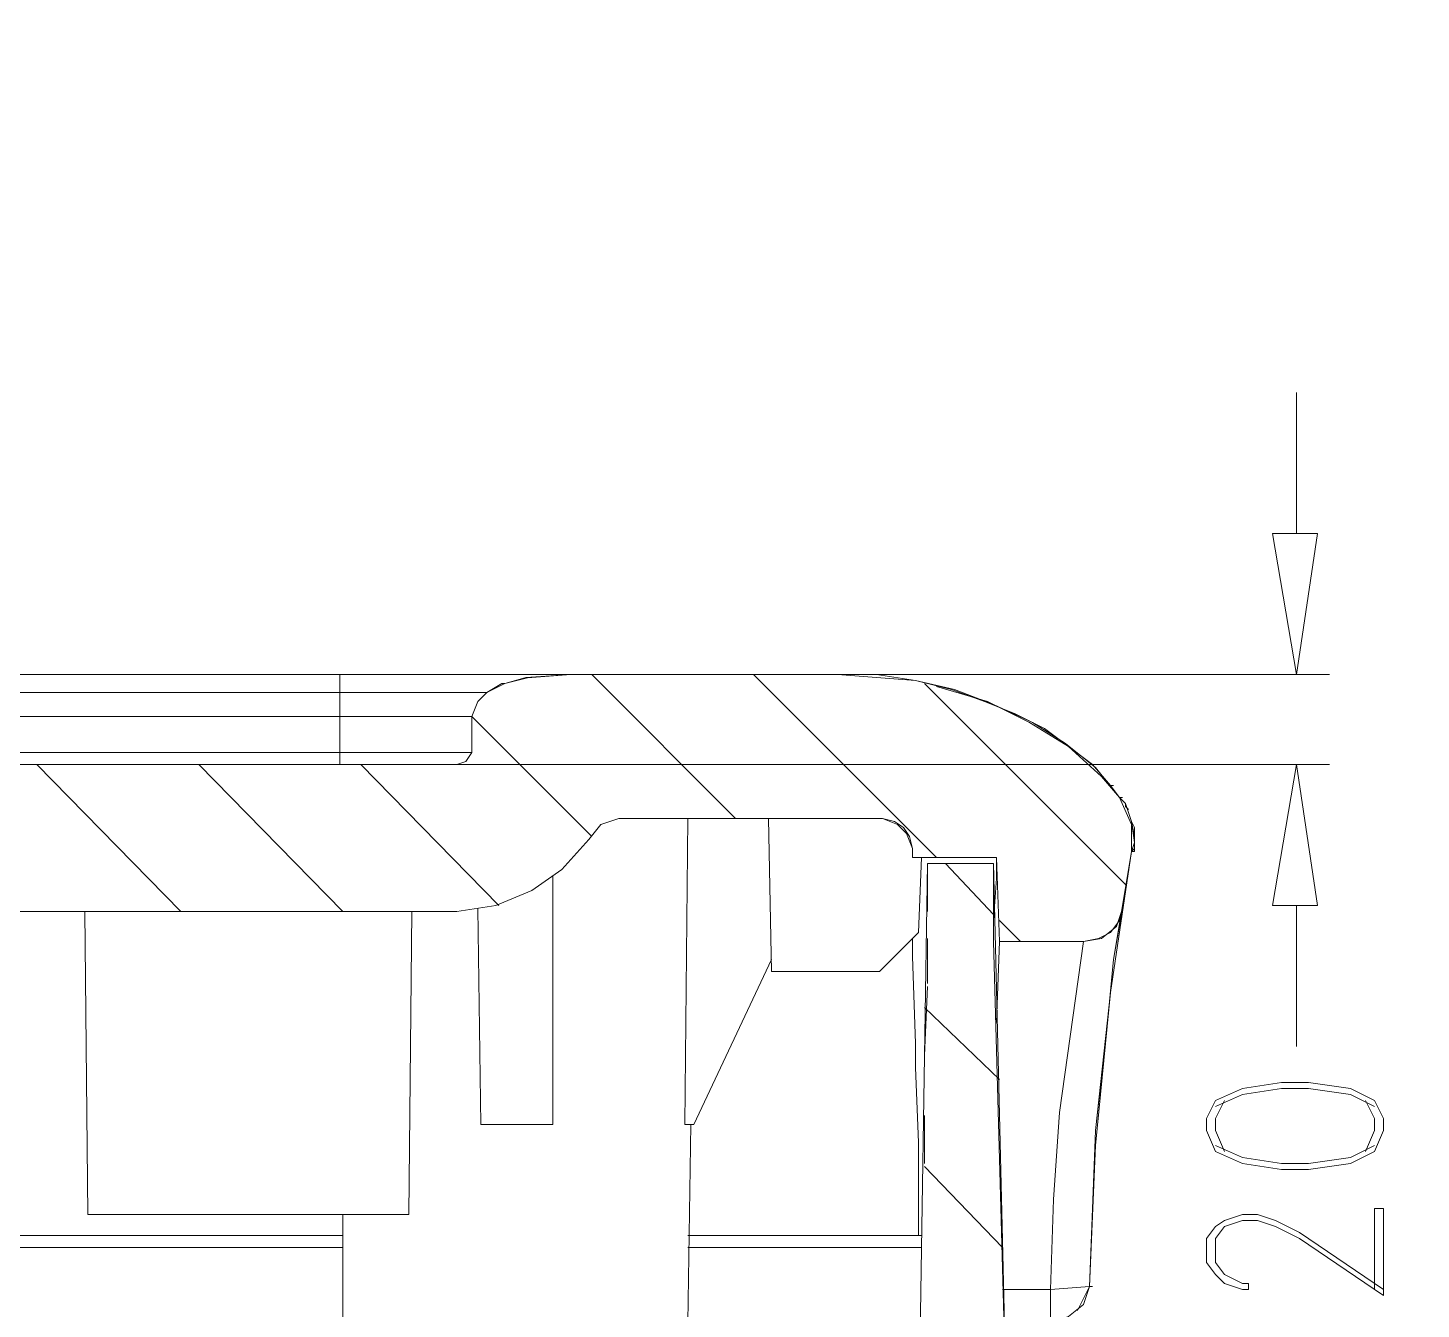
# Model space of a CAD drawing. Header units: centimetres. Extents: x -22.4 to 6.2, y -30.9 to -11.
# Drawn here: x -16.986 to -15.019, y -23.988 to -22.18 of the extents above; entities that cross this region are included whole.
import ezdxf

# ---------------------------------------------------------------- set-up
doc = ezdxf.new("R2010")
doc.units = ezdxf.units.CM
doc.header["$MEASUREMENT"] = 0
for name, color, linetype in [('2', 7, 'Continuous'), ('3', 7, 'Continuous'), ('layer 1', 7, 'Continuous')]:
    doc.layers.add(name, color=color, linetype=linetype)

msp = doc.modelspace()

# ---------------------------------------------------------------- linework, layer by layer
at = {"layer": '2', "color": 3, "lineweight": 9}
for points in [[(-15.19485, -22.89334), (-15.19485, -22.89334), (-15.19485, -22.69437), (-15.19485, -22.69437)], [(-16.54529, -23.09231), (-16.54529, -23.09231), (-15.14829, -23.09231), (-15.14829, -23.09231)], [(-16.38019, -23.21931), (-16.38019, -23.21931), (-15.14829, -23.21931), (-15.14829, -23.21931)], [(-15.19485, -23.41827), (-15.19485, -23.41827), (-15.19485, -23.61724), (-15.19485, -23.61724)]]:
    msp.add_open_spline(points, degree=3, dxfattribs=at)
for points in [[(-15.16522, -22.89334), (-15.16522, -22.89334), (-15.19485, -23.09231), (-15.19485, -23.09231), (-15.19485, -23.09231), (-15.19485, -23.09231), (-15.22872, -22.89334), (-15.22872, -22.89334), (-15.22872, -22.89334), (-15.22872, -22.89334), (-15.16522, -22.89334), (-15.16522, -22.89334)], [(-15.22872, -23.41827), (-15.22872, -23.41827), (-15.19485, -23.21931), (-15.19485, -23.21931), (-15.19485, -23.21931), (-15.19485, -23.21931), (-15.16522, -23.41827), (-15.16522, -23.41827), (-15.16522, -23.41827), (-15.16522, -23.41827), (-15.22872, -23.41827), (-15.22872, -23.41827)]]:
    msp.add_open_spline(points, degree=3, knots=[0, 0, 0, 0, 0.25, 0.25, 0.25, 0.25, 0.5, 0.5, 0.5, 0.5, 1, 1, 1, 1], dxfattribs=at)
at = {"layer": '3', "color": 2, "lineweight": 9}
for points in [[(-16.18969, -23.09231), (-16.18969, -23.09231), (-15.98649, -23.29551), (-15.98649, -23.29551)], [(-15.96109, -23.09231), (-15.96109, -23.09231), (-15.70285, -23.35054), (-15.70285, -23.35054)], [(-15.71979, -23.10501), (-15.71979, -23.10501), (-15.43615, -23.38864), (-15.43615, -23.38864)], [(-16.35902, -23.15157), (-16.35902, -23.15157), (-16.18969, -23.32091), (-16.18969, -23.32091)], [(-16.97285, -23.21931), (-16.97285, -23.21931), (-16.76965, -23.42674), (-16.76965, -23.42674)], [(-16.74425, -23.21931), (-16.74425, -23.21931), (-16.54105, -23.42674), (-16.54105, -23.42674)], [(-16.51565, -23.21931), (-16.51565, -23.21931), (-16.32092, -23.41827), (-16.32092, -23.41827)], [(-15.69015, -23.35901), (-15.69015, -23.35901), (-15.62242, -23.43097), (-15.62242, -23.43097)], [(-15.61395, -23.43944), (-15.61395, -23.43944), (-15.58432, -23.46907), (-15.58432, -23.46907)], [(-15.71979, -23.56221), (-15.71979, -23.56221), (-15.61395, -23.66381), (-15.61395, -23.66381)], [(-15.71979, -23.78657), (-15.71979, -23.78657), (-15.60972, -23.90087), (-15.60972, -23.90087)]]:
    msp.add_open_spline(points, degree=3, dxfattribs=at)
at = {"layer": 'layer 1', "lineweight": 9}
for points, knots in [([(-21.92211, -30.90598), (-21.92211, -30.90598), (6.24226, -30.90598), (6.24226, -30.90598), (6.24226, -30.90598), (6.24226, -30.90598), (6.24226, -11.33528), (6.24226, -11.33528), (6.24226, -11.33528), (6.24226, -11.33528), (-21.92211, -11.33528), (-21.92211, -11.33528), (-21.92211, -11.33528), (-21.92211, -11.33528), (-21.92211, -30.90598), (-21.92211, -30.90598)], [0, 0, 0, 0, 0.2, 0.2, 0.2, 0.2, 0.4, 0.4, 0.4, 0.4, 0.6, 0.6, 0.6, 0.6, 1, 1, 1, 1]), ([(-16.38019, -23.21931), (-16.38019, -23.21931), (-17.16335, -23.21931), (-17.16335, -23.21931), (-17.16335, -23.21931), (-17.16335, -23.21931), (-17.16335, -23.42674), (-17.16335, -23.42674), (-17.16335, -23.42674), (-17.16335, -23.42674), (-16.38019, -23.42674), (-16.38019, -23.42674), (-16.38019, -23.42674), (-16.38019, -23.42674), (-16.32515, -23.41827), (-16.32515, -23.41827), (-16.32515, -23.41827), (-16.32515, -23.41827), (-16.27435, -23.39711), (-16.27435, -23.39711), (-16.27435, -23.39711), (-16.27435, -23.39711), (-16.23202, -23.36747), (-16.23202, -23.36747), (-16.23202, -23.36747), (-16.23202, -23.36747), (-16.19392, -23.32514), (-16.19392, -23.32514), (-16.19392, -23.32514), (-16.19392, -23.32514), (-16.17699, -23.30397), (-16.17699, -23.30397), (-16.17699, -23.30397), (-16.17699, -23.30397), (-16.15159, -23.29551), (-16.15159, -23.29551), (-16.15159, -23.29551), (-16.15159, -23.29551), (-15.77905, -23.29551), (-15.77905, -23.29551), (-15.77905, -23.29551), (-15.77905, -23.29551), (-15.76212, -23.29974), (-15.76212, -23.29974), (-15.76212, -23.29974), (-15.76212, -23.29974), (-15.74942, -23.30821), (-15.74942, -23.30821), (-15.74942, -23.30821), (-15.74942, -23.30821), (-15.74095, -23.32091), (-15.74095, -23.32091), (-15.74095, -23.32091), (-15.74095, -23.32091), (-15.73672, -23.33784), (-15.73672, -23.33784), (-15.73672, -23.33784), (-15.73672, -23.33784), (-15.73672, -23.35054), (-15.73672, -23.35054), (-15.73672, -23.35054), (-15.73672, -23.35054), (-15.61819, -23.35054), (-15.61819, -23.35054), (-15.61819, -23.35054), (-15.61819, -23.35054), (-15.61395, -23.46907), (-15.61395, -23.46907), (-15.61395, -23.46907), (-15.61395, -23.46907), (-15.49542, -23.46907), (-15.49542, -23.46907), (-15.49542, -23.46907), (-15.49542, -23.46907), (-15.47425, -23.46484), (-15.47425, -23.46484), (-15.47425, -23.46484), (-15.47425, -23.46484), (-15.45732, -23.45637), (-15.45732, -23.45637), (-15.45732, -23.45637), (-15.45732, -23.45637), (-15.44462, -23.43944), (-15.44462, -23.43944), (-15.44462, -23.43944), (-15.44462, -23.43944), (-15.44039, -23.42251), (-15.44039, -23.42251), (-15.44039, -23.42251), (-15.44039, -23.42251), (-15.42769, -23.34207), (-15.42769, -23.34207), (-15.42769, -23.34207), (-15.42769, -23.34207), (-15.42769, -23.30397), (-15.42769, -23.30397), (-15.42769, -23.30397), (-15.42769, -23.30397), (-15.44462, -23.26587), (-15.44462, -23.26587), (-15.44462, -23.26587), (-15.44462, -23.26587), (-15.47849, -23.22354), (-15.47849, -23.22354), (-15.47849, -23.22354), (-15.47849, -23.22354), (-15.52082, -23.18967), (-15.52082, -23.18967), (-15.52082, -23.18967), (-15.52082, -23.18967), (-15.56739, -23.16004), (-15.56739, -23.16004), (-15.56739, -23.16004), (-15.56739, -23.16004), (-15.62242, -23.13464), (-15.62242, -23.13464), (-15.62242, -23.13464), (-15.62242, -23.13464), (-15.67745, -23.11347), (-15.67745, -23.11347), (-15.67745, -23.11347), (-15.67745, -23.11347), (-15.73249, -23.10077), (-15.73249, -23.10077), (-15.73249, -23.10077), (-15.73249, -23.10077), (-15.78752, -23.09231), (-15.78752, -23.09231), (-15.78752, -23.09231), (-15.78752, -23.09231), (-15.84255, -23.09231), (-15.84255, -23.09231), (-15.84255, -23.09231), (-15.84255, -23.09231), (-16.21932, -23.09231), (-16.21932, -23.09231)], [0, 0, 0, 0, 0.0285714, 0.0285714, 0.0285714, 0.0285714, 0.0571429, 0.0571429, 0.0571429, 0.0571429, 0.0857143, 0.0857143, 0.0857143, 0.0857143, 0.1142857, 0.1142857, 0.1142857, 0.1142857, 0.1428571, 0.1428571, 0.1428571, 0.1428571, 0.1714286, 0.1714286, 0.1714286, 0.1714286, 0.2, 0.2, 0.2, 0.2, 0.2285714, 0.2285714, 0.2285714, 0.2285714, 0.2571429, 0.2571429, 0.2571429, 0.2571429, 0.2857143, 0.2857143, 0.2857143, 0.2857143, 0.3142857, 0.3142857, 0.3142857, 0.3142857, 0.3428571, 0.3428571, 0.3428571, 0.3428571, 0.3714286, 0.3714286, 0.3714286, 0.3714286, 0.4, 0.4, 0.4, 0.4, 0.4285714, 0.4285714, 0.4285714, 0.4285714, 0.4571429, 0.4571429, 0.4571429, 0.4571429, 0.4857143, 0.4857143, 0.4857143, 0.4857143, 0.5142857, 0.5142857, 0.5142857, 0.5142857, 0.5428571, 0.5428571, 0.5428571, 0.5428571, 0.5714286, 0.5714286, 0.5714286, 0.5714286, 0.6, 0.6, 0.6, 0.6, 0.6285714, 0.6285714, 0.6285714, 0.6285714, 0.6571429, 0.6571429, 0.6571429, 0.6571429, 0.6857143, 0.6857143, 0.6857143, 0.6857143, 0.7142857, 0.7142857, 0.7142857, 0.7142857, 0.7428571, 0.7428571, 0.7428571, 0.7428571, 0.7714286, 0.7714286, 0.7714286, 0.7714286, 0.8, 0.8, 0.8, 0.8, 0.8285714, 0.8285714, 0.8285714, 0.8285714, 0.8571429, 0.8571429, 0.8571429, 0.8571429, 0.8857143, 0.8857143, 0.8857143, 0.8857143, 0.9142857, 0.9142857, 0.9142857, 0.9142857, 0.9428571, 0.9428571, 0.9428571, 0.9428571, 1, 1, 1, 1]), ([(-16.21932, -23.09231), (-16.21932, -23.09231), (-15.84255, -23.09231), (-15.84255, -23.09231), (-15.84255, -23.09231), (-15.84255, -23.09231), (-16.54529, -23.09231), (-16.54529, -23.09231)], [0, 0, 0, 0, 0.3333333, 0.3333333, 0.3333333, 0.3333333, 1, 1, 1, 1]), ([(-16.21932, -23.09231), (-16.21932, -23.09231), (-16.28282, -23.09654), (-16.28282, -23.09654), (-16.28282, -23.09654), (-16.28282, -23.09654), (-16.31245, -23.10501), (-16.31245, -23.10501), (-16.31245, -23.10501), (-16.31245, -23.10501), (-16.33785, -23.11771), (-16.33785, -23.11771), (-16.33785, -23.11771), (-16.33785, -23.11771), (-16.35055, -23.13041), (-16.35055, -23.13041), (-16.35055, -23.13041), (-16.35055, -23.13041), (-16.35902, -23.15157), (-16.35902, -23.15157), (-16.35902, -23.15157), (-16.35902, -23.15157), (-16.35902, -23.20237), (-16.35902, -23.20237)], [0, 0, 0, 0, 0.1428571, 0.1428571, 0.1428571, 0.1428571, 0.2857143, 0.2857143, 0.2857143, 0.2857143, 0.4285714, 0.4285714, 0.4285714, 0.4285714, 0.5714286, 0.5714286, 0.5714286, 0.5714286, 0.7142857, 0.7142857, 0.7142857, 0.7142857, 1, 1, 1, 1]), ([(-16.27435, -23.09654), (-16.27435, -23.09654), (-16.21932, -23.09231), (-16.21932, -23.09231), (-16.21932, -23.09231), (-16.21932, -23.09231), (-16.28282, -23.09654), (-16.28282, -23.09654), (-16.28282, -23.09654), (-16.28282, -23.09654), (-16.31245, -23.10501), (-16.31245, -23.10501), (-16.31245, -23.10501), (-16.31245, -23.10501), (-16.33785, -23.11771), (-16.33785, -23.11771)], [0, 0, 0, 0, 0.2, 0.2, 0.2, 0.2, 0.4, 0.4, 0.4, 0.4, 0.6, 0.6, 0.6, 0.6, 1, 1, 1, 1]), ([(-15.44462, -23.26587), (-15.44462, -23.26587), (-15.47849, -23.22354), (-15.47849, -23.22354), (-15.47849, -23.22354), (-15.47849, -23.22354), (-15.52082, -23.18967), (-15.52082, -23.18967), (-15.52082, -23.18967), (-15.52082, -23.18967), (-15.56739, -23.16004), (-15.56739, -23.16004), (-15.56739, -23.16004), (-15.56739, -23.16004), (-15.62242, -23.13464), (-15.62242, -23.13464), (-15.62242, -23.13464), (-15.62242, -23.13464), (-15.67745, -23.11347), (-15.67745, -23.11347), (-15.67745, -23.11347), (-15.67745, -23.11347), (-15.73249, -23.10077), (-15.73249, -23.10077), (-15.73249, -23.10077), (-15.73249, -23.10077), (-15.78752, -23.09231), (-15.78752, -23.09231), (-15.78752, -23.09231), (-15.78752, -23.09231), (-15.84255, -23.09231), (-15.84255, -23.09231)], [0, 0, 0, 0, 0.1111111, 0.1111111, 0.1111111, 0.1111111, 0.2222222, 0.2222222, 0.2222222, 0.2222222, 0.3333333, 0.3333333, 0.3333333, 0.3333333, 0.4444444, 0.4444444, 0.4444444, 0.4444444, 0.5555556, 0.5555556, 0.5555556, 0.5555556, 0.6666667, 0.6666667, 0.6666667, 0.6666667, 0.7777778, 0.7777778, 0.7777778, 0.7777778, 1, 1, 1, 1]), ([(-15.68169, -23.11347), (-15.68169, -23.11347), (-15.73249, -23.10077), (-15.73249, -23.10077), (-15.73249, -23.10077), (-15.73249, -23.10077), (-15.78752, -23.09654), (-15.78752, -23.09654), (-15.78752, -23.09654), (-15.78752, -23.09654), (-15.84255, -23.09231), (-15.84255, -23.09231)], [0, 0, 0, 0, 0.25, 0.25, 0.25, 0.25, 0.5, 0.5, 0.5, 0.5, 1, 1, 1, 1]), ([(-16.33785, -23.11771), (-16.33785, -23.11771), (-16.54529, -23.11771), (-16.54529, -23.11771), (-16.54529, -23.11771), (-16.54529, -23.11771), (-20.03355, -23.11771), (-20.03355, -23.11771), (-20.03355, -23.11771), (-20.03355, -23.11771), (-20.23674, -23.11771), (-20.23674, -23.11771)], [0, 0, 0, 0, 0.25, 0.25, 0.25, 0.25, 0.5, 0.5, 0.5, 0.5, 1, 1, 1, 1]), ([(-16.33785, -23.11771), (-16.33785, -23.11771), (-16.35055, -23.13041), (-16.35055, -23.13041), (-16.35055, -23.13041), (-16.35055, -23.13041), (-16.35902, -23.15157), (-16.35902, -23.15157)], [0, 0, 0, 0, 0.3333333, 0.3333333, 0.3333333, 0.3333333, 1, 1, 1, 1]), ([(-16.33785, -23.11771), (-16.33785, -23.11771), (-16.35055, -23.13041), (-16.35055, -23.13041), (-16.35055, -23.13041), (-16.35055, -23.13041), (-16.35902, -23.15157), (-16.35902, -23.15157)], [0, 0, 0, 0, 0.3333333, 0.3333333, 0.3333333, 0.3333333, 1, 1, 1, 1]), ([(-16.35902, -23.15157), (-16.35902, -23.15157), (-16.54529, -23.15157), (-16.54529, -23.15157), (-16.54529, -23.15157), (-16.54529, -23.15157), (-20.03355, -23.15157), (-20.03355, -23.15157), (-20.03355, -23.15157), (-20.03355, -23.15157), (-20.21981, -23.15157), (-20.21981, -23.15157)], [0, 0, 0, 0, 0.25, 0.25, 0.25, 0.25, 0.5, 0.5, 0.5, 0.5, 1, 1, 1, 1]), ([(-15.55045, -23.16851), (-15.55045, -23.16851), (-15.51659, -23.19391), (-15.51659, -23.19391), (-15.51659, -23.19391), (-15.51659, -23.19391), (-15.57162, -23.16004), (-15.57162, -23.16004)], [0, 0, 0, 0, 0.3333333, 0.3333333, 0.3333333, 0.3333333, 1, 1, 1, 1]), ([(-16.54529, -23.20237), (-16.54529, -23.20237), (-20.03355, -23.20237), (-20.03355, -23.20237), (-20.03355, -23.20237), (-20.03355, -23.20237), (-20.21558, -23.20237), (-20.21558, -23.20237)], [0, 0, 0, 0, 0.3333333, 0.3333333, 0.3333333, 0.3333333, 1, 1, 1, 1]), ([(-16.38019, -23.21931), (-16.38019, -23.21931), (-16.36749, -23.21507), (-16.36749, -23.21507), (-16.36749, -23.21507), (-16.36749, -23.21507), (-16.35902, -23.20237), (-16.35902, -23.20237)], [0, 0, 0, 0, 0.3333333, 0.3333333, 0.3333333, 0.3333333, 1, 1, 1, 1]), ([(-16.38019, -23.21931), (-16.38019, -23.21931), (-16.36749, -23.21507), (-16.36749, -23.21507), (-16.36749, -23.21507), (-16.36749, -23.21507), (-16.35902, -23.20237), (-16.35902, -23.20237)], [0, 0, 0, 0, 0.3333333, 0.3333333, 0.3333333, 0.3333333, 1, 1, 1, 1]), ([(-16.38019, -23.21931), (-16.38019, -23.21931), (-16.36749, -23.21507), (-16.36749, -23.21507), (-16.36749, -23.21507), (-16.36749, -23.21507), (-16.35902, -23.20237), (-16.35902, -23.20237)], [0, 0, 0, 0, 0.3333333, 0.3333333, 0.3333333, 0.3333333, 1, 1, 1, 1]), ([(-15.45309, -23.24894), (-15.45309, -23.24894), (-15.45732, -23.24894), (-15.45732, -23.24894), (-15.45732, -23.24894), (-15.45732, -23.24894), (-15.48272, -23.21931), (-15.48272, -23.21931), (-15.48272, -23.21931), (-15.48272, -23.21931), (-15.51659, -23.19391), (-15.51659, -23.19391)], [0, 0, 0, 0, 0.25, 0.25, 0.25, 0.25, 0.5, 0.5, 0.5, 0.5, 1, 1, 1, 1]), ([(-15.42769, -23.34207), (-15.42769, -23.34207), (-15.42769, -23.30397), (-15.42769, -23.30397), (-15.42769, -23.30397), (-15.42769, -23.30397), (-15.44462, -23.26587), (-15.44462, -23.26587)], [0, 0, 0, 0, 0.3333333, 0.3333333, 0.3333333, 0.3333333, 1, 1, 1, 1]), ([(-15.42769, -23.34207), (-15.42769, -23.34207), (-15.42769, -23.30397), (-15.42769, -23.30397), (-15.42769, -23.30397), (-15.42769, -23.30397), (-15.44462, -23.26587), (-15.44462, -23.26587)], [0, 0, 0, 0, 0.3333333, 0.3333333, 0.3333333, 0.3333333, 1, 1, 1, 1]), ([(-15.42345, -23.30821), (-15.42345, -23.30821), (-15.42769, -23.29974), (-15.42769, -23.29974), (-15.42769, -23.29974), (-15.42769, -23.29974), (-15.43615, -23.27434), (-15.43615, -23.27434), (-15.43615, -23.27434), (-15.43615, -23.27434), (-15.44462, -23.26587), (-15.44462, -23.26587)], [0, 0, 0, 0, 0.25, 0.25, 0.25, 0.25, 0.5, 0.5, 0.5, 0.5, 1, 1, 1, 1]), ([(-15.42769, -23.29974), (-15.42769, -23.29974), (-15.43615, -23.27434), (-15.43615, -23.27434), (-15.43615, -23.27434), (-15.43615, -23.27434), (-15.44462, -23.26587), (-15.44462, -23.26587)], [0, 0, 0, 0, 0.3333333, 0.3333333, 0.3333333, 0.3333333, 1, 1, 1, 1]), ([(-16.19392, -23.32514), (-16.19392, -23.32514), (-16.17699, -23.30397), (-16.17699, -23.30397), (-16.17699, -23.30397), (-16.17699, -23.30397), (-16.15159, -23.29551), (-16.15159, -23.29551)], [0, 0, 0, 0, 0.3333333, 0.3333333, 0.3333333, 0.3333333, 1, 1, 1, 1]), ([(-16.19392, -23.32514), (-16.19392, -23.32514), (-16.17699, -23.30397), (-16.17699, -23.30397), (-16.17699, -23.30397), (-16.17699, -23.30397), (-16.15159, -23.29551), (-16.15159, -23.29551)], [0, 0, 0, 0, 0.3333333, 0.3333333, 0.3333333, 0.3333333, 1, 1, 1, 1]), ([(-15.73672, -23.33784), (-15.73672, -23.33784), (-15.74519, -23.31667), (-15.74519, -23.31667), (-15.74519, -23.31667), (-15.74519, -23.31667), (-15.75789, -23.30397), (-15.75789, -23.30397), (-15.75789, -23.30397), (-15.75789, -23.30397), (-15.77905, -23.29551), (-15.77905, -23.29551)], [0, 0, 0, 0, 0.25, 0.25, 0.25, 0.25, 0.5, 0.5, 0.5, 0.5, 1, 1, 1, 1]), ([(-16.38019, -23.42674), (-16.38019, -23.42674), (-16.32515, -23.41827), (-16.32515, -23.41827), (-16.32515, -23.41827), (-16.32515, -23.41827), (-16.27435, -23.39711), (-16.27435, -23.39711), (-16.27435, -23.39711), (-16.27435, -23.39711), (-16.23202, -23.36747), (-16.23202, -23.36747), (-16.23202, -23.36747), (-16.23202, -23.36747), (-16.19392, -23.32514), (-16.19392, -23.32514)], [0, 0, 0, 0, 0.2, 0.2, 0.2, 0.2, 0.4, 0.4, 0.4, 0.4, 0.6, 0.6, 0.6, 0.6, 1, 1, 1, 1]), ([(-16.38019, -23.42674), (-16.38019, -23.42674), (-16.32515, -23.41827), (-16.32515, -23.41827), (-16.32515, -23.41827), (-16.32515, -23.41827), (-16.27435, -23.39711), (-16.27435, -23.39711), (-16.27435, -23.39711), (-16.27435, -23.39711), (-16.23202, -23.36747), (-16.23202, -23.36747), (-16.23202, -23.36747), (-16.23202, -23.36747), (-16.19392, -23.32514), (-16.19392, -23.32514)], [0, 0, 0, 0, 0.2, 0.2, 0.2, 0.2, 0.4, 0.4, 0.4, 0.4, 0.6, 0.6, 0.6, 0.6, 1, 1, 1, 1]), ([(-15.45732, -23.54104), (-15.45732, -23.54104), (-15.42769, -23.34207), (-15.42769, -23.34207), (-15.42769, -23.34207), (-15.42769, -23.34207), (-15.45732, -23.54104), (-15.45732, -23.54104)], [0, 0, 0, 0, 0.3333333, 0.3333333, 0.3333333, 0.3333333, 1, 1, 1, 1]), ([(-15.45309, -23.49447), (-15.45309, -23.49447), (-15.42769, -23.34207), (-15.42769, -23.34207), (-15.42769, -23.34207), (-15.42769, -23.34207), (-15.42345, -23.33784), (-15.42345, -23.33784)], [0, 0, 0, 0, 0.3333333, 0.3333333, 0.3333333, 0.3333333, 1, 1, 1, 1]), ([(-15.42345, -23.33784), (-15.42345, -23.33784), (-15.42769, -23.34207), (-15.42769, -23.34207), (-15.42769, -23.34207), (-15.42769, -23.34207), (-15.42345, -23.32937), (-15.42345, -23.32937)], [0, 0, 0, 0, 0.3333333, 0.3333333, 0.3333333, 0.3333333, 1, 1, 1, 1]), ([(-15.42769, -23.34207), (-15.42769, -23.34207), (-15.42345, -23.34207), (-15.42345, -23.34207), (-15.42345, -23.34207), (-15.42345, -23.34207), (-15.42345, -23.33361), (-15.42345, -23.33361)], [0, 0, 0, 0, 0.3333333, 0.3333333, 0.3333333, 0.3333333, 1, 1, 1, 1]), ([(-15.84255, -24.92111), (-15.84255, -24.92111), (-15.78752, -24.92111), (-15.78752, -24.92111), (-15.78752, -24.92111), (-15.78752, -24.92111), (-15.73249, -24.91264), (-15.73249, -24.91264), (-15.73249, -24.91264), (-15.73249, -24.91264), (-15.67745, -24.89994), (-15.67745, -24.89994), (-15.67745, -24.89994), (-15.67745, -24.89994), (-15.62242, -24.87877), (-15.62242, -24.87877), (-15.62242, -24.87877), (-15.62242, -24.87877), (-15.56739, -24.85761), (-15.56739, -24.85761), (-15.56739, -24.85761), (-15.56739, -24.85761), (-15.52082, -24.82374), (-15.52082, -24.82374), (-15.52082, -24.82374), (-15.52082, -24.82374), (-15.47849, -24.78987), (-15.47849, -24.78987), (-15.47849, -24.78987), (-15.47849, -24.78987), (-15.44462, -24.74754), (-15.44462, -24.74754), (-15.44462, -24.74754), (-15.44462, -24.74754), (-15.42769, -24.70944), (-15.42769, -24.70944), (-15.42769, -24.70944), (-15.42769, -24.70944), (-15.42769, -24.67134), (-15.42769, -24.67134), (-15.42769, -24.67134), (-15.42769, -24.67134), (-15.44039, -24.59091), (-15.44039, -24.59091), (-15.44039, -24.59091), (-15.44039, -24.59091), (-15.44462, -24.57397), (-15.44462, -24.57397), (-15.44462, -24.57397), (-15.44462, -24.57397), (-15.45732, -24.55704), (-15.45732, -24.55704), (-15.45732, -24.55704), (-15.45732, -24.55704), (-15.47425, -24.54857), (-15.47425, -24.54857), (-15.47425, -24.54857), (-15.47425, -24.54857), (-15.49542, -24.54434), (-15.49542, -24.54434), (-15.49542, -24.54434), (-15.49542, -24.54434), (-15.51659, -24.54434), (-15.51659, -24.54434), (-15.51659, -24.54434), (-15.51659, -24.54434), (-15.51659, -24.59937), (-15.51659, -24.59937), (-15.51659, -24.59937), (-15.51659, -24.59937), (-15.59279, -24.59937), (-15.59279, -24.59937), (-15.59279, -24.59937), (-15.59279, -24.59937), (-15.62242, -23.35901), (-15.62242, -23.35901), (-15.62242, -23.35901), (-15.62242, -23.35901), (-15.71555, -23.35901), (-15.71555, -23.35901), (-15.71555, -23.35901), (-15.71555, -23.35901), (-15.73672, -24.71791), (-15.73672, -24.71791), (-15.73672, -24.71791), (-15.73672, -24.71791), (-15.74095, -24.73907), (-15.74095, -24.73907), (-15.74095, -24.73907), (-15.74095, -24.73907), (-15.75365, -24.75601), (-15.75365, -24.75601), (-15.75365, -24.75601), (-15.75365, -24.75601), (-15.77059, -24.76871), (-15.77059, -24.76871), (-15.77059, -24.76871), (-15.77059, -24.76871), (-15.79175, -24.77294), (-15.79175, -24.77294), (-15.79175, -24.77294), (-15.79175, -24.77294), (-16.11772, -24.77294), (-16.11772, -24.77294), (-16.11772, -24.77294), (-16.11772, -24.77294), (-16.12619, -24.28611), (-16.12619, -24.28611), (-16.12619, -24.28611), (-16.12619, -24.28611), (-16.24049, -24.28611), (-16.24049, -24.28611), (-16.24049, -24.28611), (-16.24049, -24.28611), (-16.24895, -24.77294), (-16.24895, -24.77294), (-16.24895, -24.77294), (-16.24895, -24.77294), (-16.44792, -24.77294), (-16.44792, -24.77294), (-16.44792, -24.77294), (-16.44792, -24.77294), (-16.45639, -24.28611), (-16.45639, -24.28611), (-16.45639, -24.28611), (-16.45639, -24.28611), (-16.57492, -24.28611), (-16.57492, -24.28611), (-16.57492, -24.28611), (-16.57492, -24.28611), (-16.58339, -24.77294), (-16.58339, -24.77294), (-16.58339, -24.77294), (-16.58339, -24.77294), (-17.16335, -24.77294), (-17.16335, -24.77294), (-17.16335, -24.77294), (-17.16335, -24.77294), (-17.16335, -24.92111), (-17.16335, -24.92111), (-17.16335, -24.92111), (-17.16335, -24.92111), (-15.84255, -24.92111), (-15.84255, -24.92111)], [0, 0, 0, 0, 0.027027, 0.027027, 0.027027, 0.027027, 0.0540541, 0.0540541, 0.0540541, 0.0540541, 0.0810811, 0.0810811, 0.0810811, 0.0810811, 0.1081081, 0.1081081, 0.1081081, 0.1081081, 0.1351351, 0.1351351, 0.1351351, 0.1351351, 0.1621622, 0.1621622, 0.1621622, 0.1621622, 0.1891892, 0.1891892, 0.1891892, 0.1891892, 0.2162162, 0.2162162, 0.2162162, 0.2162162, 0.2432432, 0.2432432, 0.2432432, 0.2432432, 0.2702703, 0.2702703, 0.2702703, 0.2702703, 0.2972973, 0.2972973, 0.2972973, 0.2972973, 0.3243243, 0.3243243, 0.3243243, 0.3243243, 0.3513514, 0.3513514, 0.3513514, 0.3513514, 0.3783784, 0.3783784, 0.3783784, 0.3783784, 0.4054054, 0.4054054, 0.4054054, 0.4054054, 0.4324324, 0.4324324, 0.4324324, 0.4324324, 0.4594595, 0.4594595, 0.4594595, 0.4594595, 0.4864865, 0.4864865, 0.4864865, 0.4864865, 0.5135135, 0.5135135, 0.5135135, 0.5135135, 0.5405405, 0.5405405, 0.5405405, 0.5405405, 0.5675676, 0.5675676, 0.5675676, 0.5675676, 0.5945946, 0.5945946, 0.5945946, 0.5945946, 0.6216216, 0.6216216, 0.6216216, 0.6216216, 0.6486486, 0.6486486, 0.6486486, 0.6486486, 0.6756757, 0.6756757, 0.6756757, 0.6756757, 0.7027027, 0.7027027, 0.7027027, 0.7027027, 0.7297297, 0.7297297, 0.7297297, 0.7297297, 0.7567568, 0.7567568, 0.7567568, 0.7567568, 0.7837838, 0.7837838, 0.7837838, 0.7837838, 0.8108108, 0.8108108, 0.8108108, 0.8108108, 0.8378378, 0.8378378, 0.8378378, 0.8378378, 0.8648649, 0.8648649, 0.8648649, 0.8648649, 0.8918919, 0.8918919, 0.8918919, 0.8918919, 0.9189189, 0.9189189, 0.9189189, 0.9189189, 0.9459459, 0.9459459, 0.9459459, 0.9459459, 1, 1, 1, 1]), ([(-15.62242, -23.35901), (-15.62242, -23.35901), (-15.62242, -23.46907), (-15.62242, -23.46907), (-15.62242, -23.46907), (-15.62242, -23.46907), (-15.59279, -24.54434), (-15.59279, -24.54434)], [0, 0, 0, 0, 0.3333333, 0.3333333, 0.3333333, 0.3333333, 1, 1, 1, 1]), ([(-15.61819, -23.35901), (-15.61819, -23.35901), (-15.61819, -23.38017), (-15.61819, -23.38017), (-15.61819, -23.38017), (-15.61819, -23.38017), (-15.62242, -23.43944), (-15.62242, -23.43944)], [0, 0, 0, 0, 0.3333333, 0.3333333, 0.3333333, 0.3333333, 1, 1, 1, 1]), ([(-15.71555, -23.42674), (-15.71555, -23.42674), (-15.71555, -23.40134), (-15.71555, -23.40134), (-15.71555, -23.40134), (-15.71555, -23.40134), (-15.71555, -23.37171), (-15.71555, -23.37171)], [0, 0, 0, 0, 0.3333333, 0.3333333, 0.3333333, 0.3333333, 1, 1, 1, 1]), ([(-15.49542, -23.46907), (-15.49542, -23.46907), (-15.47002, -23.46484), (-15.47002, -23.46484), (-15.47002, -23.46484), (-15.47002, -23.46484), (-15.44885, -23.44791), (-15.44885, -23.44791), (-15.44885, -23.44791), (-15.44885, -23.44791), (-15.44039, -23.42251), (-15.44039, -23.42251)], [0, 0, 0, 0, 0.25, 0.25, 0.25, 0.25, 0.5, 0.5, 0.5, 0.5, 1, 1, 1, 1]), ([(-15.46155, -23.58337), (-15.46155, -23.58337), (-15.45309, -23.49447), (-15.45309, -23.49447), (-15.45309, -23.49447), (-15.45309, -23.49447), (-15.44039, -23.42251), (-15.44039, -23.42251)], [0, 0, 0, 0, 0.3333333, 0.3333333, 0.3333333, 0.3333333, 1, 1, 1, 1]), ([(-15.73249, -23.61301), (-15.73249, -23.61301), (-15.73672, -23.49024), (-15.73672, -23.49024), (-15.73672, -23.49024), (-15.73672, -23.49024), (-15.73672, -23.46484), (-15.73672, -23.46484)], [0, 0, 0, 0, 0.3333333, 0.3333333, 0.3333333, 0.3333333, 1, 1, 1, 1]), ([(-15.49542, -23.46907), (-15.49542, -23.46907), (-15.52929, -23.71037), (-15.52929, -23.71037), (-15.52929, -23.71037), (-15.52929, -23.71037), (-15.53775, -23.83314), (-15.53775, -23.83314), (-15.53775, -23.83314), (-15.53775, -23.83314), (-15.54199, -23.96014), (-15.54199, -23.96014)], [0, 0, 0, 0, 0.25, 0.25, 0.25, 0.25, 0.5, 0.5, 0.5, 0.5, 1, 1, 1, 1]), ([(-15.47849, -23.73577), (-15.47849, -23.73577), (-15.45732, -23.54104), (-15.45732, -23.54104), (-15.45732, -23.54104), (-15.45732, -23.54104), (-15.47849, -23.75694), (-15.47849, -23.75694)], [0, 0, 0, 0, 0.3333333, 0.3333333, 0.3333333, 0.3333333, 1, 1, 1, 1]), ([(-15.48695, -23.95591), (-15.48695, -23.95591), (-15.47849, -23.73577), (-15.47849, -23.73577), (-15.47849, -23.73577), (-15.47849, -23.73577), (-15.46155, -23.58337), (-15.46155, -23.58337)], [0, 0, 0, 0, 0.3333333, 0.3333333, 0.3333333, 0.3333333, 1, 1, 1, 1]), ([(-15.73249, -23.61301), (-15.73249, -23.61301), (-15.73249, -23.64687), (-15.73249, -23.64687), (-15.73249, -23.64687), (-15.73249, -23.64687), (-15.72825, -23.75271), (-15.72825, -23.75271)], [0, 0, 0, 0, 0.3333333, 0.3333333, 0.3333333, 0.3333333, 1, 1, 1, 1]), ([(-15.32185, -23.73577), (-15.32185, -23.73577), (-15.30915, -23.76541), (-15.30915, -23.76541), (-15.30915, -23.76541), (-15.30915, -23.76541), (-15.27105, -23.78234), (-15.27105, -23.78234), (-15.27105, -23.78234), (-15.27105, -23.78234), (-15.21602, -23.79081), (-15.21602, -23.79081), (-15.21602, -23.79081), (-15.21602, -23.79081), (-15.17792, -23.79081), (-15.17792, -23.79081), (-15.17792, -23.79081), (-15.17792, -23.79081), (-15.11865, -23.78234), (-15.11865, -23.78234), (-15.11865, -23.78234), (-15.11865, -23.78234), (-15.08479, -23.76541), (-15.08479, -23.76541), (-15.08479, -23.76541), (-15.08479, -23.76541), (-15.07209, -23.73577), (-15.07209, -23.73577), (-15.07209, -23.73577), (-15.07209, -23.73577), (-15.07209, -23.71884), (-15.07209, -23.71884), (-15.07209, -23.71884), (-15.07209, -23.71884), (-15.08479, -23.69344), (-15.08479, -23.69344), (-15.08479, -23.69344), (-15.08479, -23.69344), (-15.11865, -23.67651), (-15.11865, -23.67651), (-15.11865, -23.67651), (-15.11865, -23.67651), (-15.17792, -23.66804), (-15.17792, -23.66804), (-15.17792, -23.66804), (-15.17792, -23.66804), (-15.21602, -23.66804), (-15.21602, -23.66804), (-15.21602, -23.66804), (-15.21602, -23.66804), (-15.27105, -23.67651), (-15.27105, -23.67651), (-15.27105, -23.67651), (-15.27105, -23.67651), (-15.30915, -23.69344), (-15.30915, -23.69344), (-15.30915, -23.69344), (-15.30915, -23.69344), (-15.32185, -23.71884), (-15.32185, -23.71884), (-15.32185, -23.71884), (-15.32185, -23.71884), (-15.32185, -23.73577), (-15.32185, -23.73577)], [0, 0, 0, 0, 0.0588235, 0.0588235, 0.0588235, 0.0588235, 0.1176471, 0.1176471, 0.1176471, 0.1176471, 0.1764706, 0.1764706, 0.1764706, 0.1764706, 0.2352941, 0.2352941, 0.2352941, 0.2352941, 0.2941176, 0.2941176, 0.2941176, 0.2941176, 0.3529412, 0.3529412, 0.3529412, 0.3529412, 0.4117647, 0.4117647, 0.4117647, 0.4117647, 0.4705882, 0.4705882, 0.4705882, 0.4705882, 0.5294118, 0.5294118, 0.5294118, 0.5294118, 0.5882353, 0.5882353, 0.5882353, 0.5882353, 0.6470588, 0.6470588, 0.6470588, 0.6470588, 0.7058824, 0.7058824, 0.7058824, 0.7058824, 0.7647059, 0.7647059, 0.7647059, 0.7647059, 0.8235294, 0.8235294, 0.8235294, 0.8235294, 0.8823529, 0.8823529, 0.8823529, 0.8823529, 1, 1, 1, 1]), ([(-15.08479, -23.70191), (-15.08479, -23.70191), (-15.11865, -23.68497), (-15.11865, -23.68497), (-15.11865, -23.68497), (-15.11865, -23.68497), (-15.17792, -23.67651), (-15.17792, -23.67651), (-15.17792, -23.67651), (-15.17792, -23.67651), (-15.21602, -23.67651), (-15.21602, -23.67651), (-15.21602, -23.67651), (-15.21602, -23.67651), (-15.27105, -23.68497), (-15.27105, -23.68497), (-15.27105, -23.68497), (-15.27105, -23.68497), (-15.30915, -23.70191), (-15.30915, -23.70191)], [0, 0, 0, 0, 0.1666667, 0.1666667, 0.1666667, 0.1666667, 0.3333333, 0.3333333, 0.3333333, 0.3333333, 0.5, 0.5, 0.5, 0.5, 0.6666667, 0.6666667, 0.6666667, 0.6666667, 1, 1, 1, 1]), ([(-15.29645, -23.69344), (-15.29645, -23.69344), (-15.30915, -23.71884), (-15.30915, -23.71884), (-15.30915, -23.71884), (-15.30915, -23.71884), (-15.30915, -23.73577), (-15.30915, -23.73577), (-15.30915, -23.73577), (-15.30915, -23.73577), (-15.29645, -23.76541), (-15.29645, -23.76541)], [0, 0, 0, 0, 0.25, 0.25, 0.25, 0.25, 0.5, 0.5, 0.5, 0.5, 1, 1, 1, 1]), ([(-15.09749, -23.76541), (-15.09749, -23.76541), (-15.08479, -23.73577), (-15.08479, -23.73577), (-15.08479, -23.73577), (-15.08479, -23.73577), (-15.08479, -23.71884), (-15.08479, -23.71884), (-15.08479, -23.71884), (-15.08479, -23.71884), (-15.09749, -23.69344), (-15.09749, -23.69344)], [0, 0, 0, 0, 0.25, 0.25, 0.25, 0.25, 0.5, 0.5, 0.5, 0.5, 1, 1, 1, 1]), ([(-15.71979, -23.78234), (-15.71979, -23.78234), (-15.71979, -23.75271), (-15.71979, -23.75271), (-15.71979, -23.75271), (-15.71979, -23.75271), (-15.71979, -23.74847), (-15.71979, -23.74847), (-15.71979, -23.74847), (-15.71979, -23.74847), (-15.71979, -23.71461), (-15.71979, -23.71461)], [0, 0, 0, 0, 0.25, 0.25, 0.25, 0.25, 0.5, 0.5, 0.5, 0.5, 1, 1, 1, 1]), ([(-16.05422, -24.00671), (-16.05422, -24.00671), (-16.04999, -23.72731), (-16.04999, -23.72731), (-16.04999, -23.72731), (-16.04999, -23.72731), (-16.05422, -24.00671), (-16.05422, -24.00671)], [0, 0, 0, 0, 0.3333333, 0.3333333, 0.3333333, 0.3333333, 1, 1, 1, 1]), ([(-15.72825, -23.75271), (-15.72825, -23.75271), (-15.72825, -23.78234), (-15.72825, -23.78234), (-15.72825, -23.78234), (-15.72825, -23.78234), (-15.72825, -23.88394), (-15.72825, -23.88394)], [0, 0, 0, 0, 0.3333333, 0.3333333, 0.3333333, 0.3333333, 1, 1, 1, 1]), ([(-15.30915, -23.75694), (-15.30915, -23.75694), (-15.27105, -23.77387), (-15.27105, -23.77387), (-15.27105, -23.77387), (-15.27105, -23.77387), (-15.21602, -23.78234), (-15.21602, -23.78234), (-15.21602, -23.78234), (-15.21602, -23.78234), (-15.17792, -23.78234), (-15.17792, -23.78234), (-15.17792, -23.78234), (-15.17792, -23.78234), (-15.11865, -23.77387), (-15.11865, -23.77387), (-15.11865, -23.77387), (-15.11865, -23.77387), (-15.08479, -23.75694), (-15.08479, -23.75694)], [0, 0, 0, 0, 0.1666667, 0.1666667, 0.1666667, 0.1666667, 0.3333333, 0.3333333, 0.3333333, 0.3333333, 0.5, 0.5, 0.5, 0.5, 0.6666667, 0.6666667, 0.6666667, 0.6666667, 1, 1, 1, 1]), ([(-16.54105, -24.00671), (-16.54105, -24.00671), (-16.54105, -23.85431), (-16.54105, -23.85431), (-16.54105, -23.85431), (-16.54105, -23.85431), (-16.54105, -24.00671), (-16.54105, -24.00671)], [0, 0, 0, 0, 0.3333333, 0.3333333, 0.3333333, 0.3333333, 1, 1, 1, 1]), ([(-15.26259, -23.96014), (-15.26259, -23.96014), (-15.27105, -23.96014), (-15.27105, -23.96014), (-15.27105, -23.96014), (-15.27105, -23.96014), (-15.29645, -23.95167), (-15.29645, -23.95167), (-15.29645, -23.95167), (-15.29645, -23.95167), (-15.30915, -23.93897), (-15.30915, -23.93897), (-15.30915, -23.93897), (-15.30915, -23.93897), (-15.32185, -23.92204), (-15.32185, -23.92204), (-15.32185, -23.92204), (-15.32185, -23.92204), (-15.32185, -23.88817), (-15.32185, -23.88817), (-15.32185, -23.88817), (-15.32185, -23.88817), (-15.30915, -23.87124), (-15.30915, -23.87124), (-15.30915, -23.87124), (-15.30915, -23.87124), (-15.29645, -23.86277), (-15.29645, -23.86277), (-15.29645, -23.86277), (-15.29645, -23.86277), (-15.27105, -23.85431), (-15.27105, -23.85431), (-15.27105, -23.85431), (-15.27105, -23.85431), (-15.24989, -23.85431), (-15.24989, -23.85431), (-15.24989, -23.85431), (-15.24989, -23.85431), (-15.22449, -23.86277), (-15.22449, -23.86277), (-15.22449, -23.86277), (-15.22449, -23.86277), (-15.19062, -23.87971), (-15.19062, -23.87971), (-15.19062, -23.87971), (-15.19062, -23.87971), (-15.07209, -23.96014), (-15.07209, -23.96014)], [0, 0, 0, 0, 0.0769231, 0.0769231, 0.0769231, 0.0769231, 0.1538462, 0.1538462, 0.1538462, 0.1538462, 0.2307692, 0.2307692, 0.2307692, 0.2307692, 0.3076923, 0.3076923, 0.3076923, 0.3076923, 0.3846154, 0.3846154, 0.3846154, 0.3846154, 0.4615385, 0.4615385, 0.4615385, 0.4615385, 0.5384615, 0.5384615, 0.5384615, 0.5384615, 0.6153846, 0.6153846, 0.6153846, 0.6153846, 0.6923077, 0.6923077, 0.6923077, 0.6923077, 0.7692308, 0.7692308, 0.7692308, 0.7692308, 0.8461538, 0.8461538, 0.8461538, 0.8461538, 1, 1, 1, 1]), ([(-15.08479, -23.96014), (-15.08479, -23.96014), (-15.08479, -23.84584), (-15.08479, -23.84584), (-15.08479, -23.84584), (-15.08479, -23.84584), (-15.07209, -23.84584), (-15.07209, -23.84584), (-15.07209, -23.84584), (-15.07209, -23.84584), (-15.07209, -23.96861), (-15.07209, -23.96861)], [0, 0, 0, 0, 0.25, 0.25, 0.25, 0.25, 0.5, 0.5, 0.5, 0.5, 1, 1, 1, 1]), ([(-15.26259, -23.96014), (-15.26259, -23.96014), (-15.26259, -23.95167), (-15.26259, -23.95167), (-15.26259, -23.95167), (-15.26259, -23.95167), (-15.27105, -23.95167), (-15.27105, -23.95167), (-15.27105, -23.95167), (-15.27105, -23.95167), (-15.29645, -23.93897), (-15.29645, -23.93897), (-15.29645, -23.93897), (-15.29645, -23.93897), (-15.30915, -23.92204), (-15.30915, -23.92204), (-15.30915, -23.92204), (-15.30915, -23.92204), (-15.30915, -23.88817), (-15.30915, -23.88817), (-15.30915, -23.88817), (-15.30915, -23.88817), (-15.29645, -23.87124), (-15.29645, -23.87124), (-15.29645, -23.87124), (-15.29645, -23.87124), (-15.27105, -23.86277), (-15.27105, -23.86277), (-15.27105, -23.86277), (-15.27105, -23.86277), (-15.24989, -23.86277), (-15.24989, -23.86277), (-15.24989, -23.86277), (-15.24989, -23.86277), (-15.22449, -23.87124), (-15.22449, -23.87124), (-15.22449, -23.87124), (-15.22449, -23.87124), (-15.19062, -23.88817), (-15.19062, -23.88817), (-15.19062, -23.88817), (-15.19062, -23.88817), (-15.07209, -23.96861), (-15.07209, -23.96861)], [0, 0, 0, 0, 0.0833333, 0.0833333, 0.0833333, 0.0833333, 0.1666667, 0.1666667, 0.1666667, 0.1666667, 0.25, 0.25, 0.25, 0.25, 0.3333333, 0.3333333, 0.3333333, 0.3333333, 0.4166667, 0.4166667, 0.4166667, 0.4166667, 0.5, 0.5, 0.5, 0.5, 0.5833333, 0.5833333, 0.5833333, 0.5833333, 0.6666667, 0.6666667, 0.6666667, 0.6666667, 0.75, 0.75, 0.75, 0.75, 0.8333333, 0.8333333, 0.8333333, 0.8333333, 1, 1, 1, 1]), ([(-15.48695, -24.06174), (-15.48695, -24.06174), (-15.49542, -24.03211), (-15.49542, -24.03211), (-15.49542, -24.03211), (-15.49542, -24.03211), (-15.51659, -24.01517), (-15.51659, -24.01517), (-15.51659, -24.01517), (-15.51659, -24.01517), (-15.54199, -24.00671), (-15.54199, -24.00671), (-15.54199, -24.00671), (-15.54199, -24.00671), (-15.51659, -23.99824), (-15.51659, -23.99824), (-15.51659, -23.99824), (-15.51659, -23.99824), (-15.49542, -23.98131), (-15.49542, -23.98131), (-15.49542, -23.98131), (-15.49542, -23.98131), (-15.48695, -23.95591), (-15.48695, -23.95591), (-15.48695, -23.95591), (-15.48695, -23.95591), (-15.50389, -23.98977), (-15.50389, -23.98977)], [0, 0, 0, 0, 0.125, 0.125, 0.125, 0.125, 0.25, 0.25, 0.25, 0.25, 0.375, 0.375, 0.375, 0.375, 0.5, 0.5, 0.5, 0.5, 0.625, 0.625, 0.625, 0.625, 0.75, 0.75, 0.75, 0.75, 1, 1, 1, 1])]:
    msp.add_open_spline(points, degree=3, knots=knots, dxfattribs=at)
for points in [[(-20.30448, -23.09231), (-20.30448, -23.09231), (-16.27435, -23.09231), (-16.27435, -23.09231)], [(-16.54529, -23.21931), (-16.54529, -23.21931), (-16.54529, -23.09231), (-16.54529, -23.09231)], [(-16.31669, -23.10501), (-16.31669, -23.10501), (-16.33785, -23.11771), (-16.33785, -23.11771)], [(-16.31245, -23.10501), (-16.31245, -23.10501), (-16.31669, -23.10501), (-16.31669, -23.10501)], [(-16.27859, -23.09654), (-16.27859, -23.09654), (-16.31245, -23.10501), (-16.31245, -23.10501)], [(-16.27435, -23.09654), (-16.27435, -23.09654), (-16.27859, -23.09654), (-16.27859, -23.09654)], [(-15.63089, -23.13041), (-15.63089, -23.13041), (-15.70285, -23.10924), (-15.70285, -23.10924)], [(-15.63512, -23.13041), (-15.63512, -23.13041), (-15.68169, -23.11347), (-15.68169, -23.11347)], [(-15.59279, -23.14734), (-15.59279, -23.14734), (-15.63512, -23.13041), (-15.63512, -23.13041)], [(-15.57162, -23.16004), (-15.57162, -23.16004), (-15.63089, -23.13041), (-15.63089, -23.13041)], [(-16.35902, -23.15157), (-16.35902, -23.15157), (-16.35902, -23.20237), (-16.35902, -23.20237)], [(-15.55045, -23.16851), (-15.55045, -23.16851), (-15.59279, -23.14734), (-15.59279, -23.14734)], [(-16.35902, -23.20237), (-16.35902, -23.20237), (-16.54529, -23.20237), (-16.54529, -23.20237)], [(-15.47002, -23.23624), (-15.47002, -23.23624), (-15.51659, -23.19391), (-15.51659, -23.19391)], [(-20.19441, -23.21931), (-20.19441, -23.21931), (-16.38019, -23.21931), (-16.38019, -23.21931)], [(-15.44462, -23.26587), (-15.44462, -23.26587), (-15.47002, -23.23624), (-15.47002, -23.23624)], [(-15.44462, -23.26587), (-15.44462, -23.26587), (-15.45732, -23.24894), (-15.45732, -23.24894)], [(-15.44462, -23.26587), (-15.44462, -23.26587), (-15.44039, -23.26587), (-15.44039, -23.26587)], [(-15.44462, -23.26587), (-15.44462, -23.26587), (-15.44039, -23.26587), (-15.44039, -23.26587)], [(-15.44462, -23.26587), (-15.44462, -23.26587), (-15.44039, -23.26587), (-15.44039, -23.26587)], [(-15.44462, -23.26587), (-15.44462, -23.26587), (-15.44039, -23.26587), (-15.44039, -23.26587)], [(-15.44462, -23.26587), (-15.44462, -23.26587), (-15.44039, -23.26587), (-15.44039, -23.26587)], [(-15.44462, -23.26587), (-15.44462, -23.26587), (-15.44039, -23.26587), (-15.44039, -23.26587)], [(-15.43615, -23.27857), (-15.43615, -23.27857), (-15.43615, -23.27434), (-15.43615, -23.27434)], [(-15.43192, -23.28281), (-15.43192, -23.28281), (-15.43615, -23.27857), (-15.43615, -23.27857)], [(-15.77905, -23.29551), (-15.77905, -23.29551), (-16.15159, -23.29551), (-16.15159, -23.29551)], [(-16.05422, -23.29551), (-16.05422, -23.29551), (-16.05845, -23.72731), (-16.05845, -23.72731)], [(-15.93569, -23.51141), (-15.93569, -23.51141), (-15.93992, -23.29551), (-15.93992, -23.29551)], [(-15.42345, -23.32091), (-15.42345, -23.32091), (-15.42769, -23.29974), (-15.42769, -23.29974)], [(-15.42345, -23.32937), (-15.42345, -23.32937), (-15.42769, -23.29974), (-15.42769, -23.29974)], [(-15.42345, -23.33784), (-15.42345, -23.33784), (-15.42345, -23.30821), (-15.42345, -23.30821)], [(-15.42345, -23.33361), (-15.42345, -23.33361), (-15.42345, -23.32091), (-15.42345, -23.32091)], [(-15.42345, -23.32937), (-15.42345, -23.32937), (-15.42345, -23.32091), (-15.42345, -23.32091)], [(-15.73672, -23.33784), (-15.73672, -23.33784), (-15.73672, -23.35054), (-15.73672, -23.35054)], [(-15.42769, -23.34207), (-15.42769, -23.34207), (-15.44039, -23.42251), (-15.44039, -23.42251)], [(-15.42769, -23.34207), (-15.42769, -23.34207), (-15.42345, -23.34207), (-15.42345, -23.34207)], [(-15.42769, -23.34207), (-15.42769, -23.34207), (-15.42345, -23.34207), (-15.42345, -23.34207)], [(-15.42769, -23.34207), (-15.42769, -23.34207), (-15.42345, -23.34207), (-15.42345, -23.34207)], [(-15.42769, -23.34207), (-15.42769, -23.34207), (-15.42345, -23.34207), (-15.42345, -23.34207)], [(-15.42769, -23.34207), (-15.42769, -23.34207), (-15.42345, -23.34207), (-15.42345, -23.34207)], [(-15.42769, -23.34207), (-15.42769, -23.34207), (-15.42345, -23.34207), (-15.42345, -23.34207)], [(-15.61819, -23.35054), (-15.61819, -23.35054), (-15.73672, -23.35054), (-15.73672, -23.35054)], [(-15.71555, -23.35901), (-15.71555, -23.35901), (-15.73672, -24.71791), (-15.73672, -24.71791)], [(-15.72825, -23.45637), (-15.72825, -23.45637), (-15.72402, -23.35054), (-15.72402, -23.35054)], [(-15.62242, -23.35901), (-15.62242, -23.35901), (-15.71555, -23.35901), (-15.71555, -23.35901)], [(-15.59279, -24.59937), (-15.59279, -24.59937), (-15.62242, -23.35901), (-15.62242, -23.35901)], [(-15.61819, -23.35054), (-15.61819, -23.35054), (-15.61819, -23.35901), (-15.61819, -23.35901)], [(-15.61395, -23.46907), (-15.61395, -23.46907), (-15.61819, -23.35054), (-15.61819, -23.35054)], [(-16.24472, -23.72731), (-16.24472, -23.72731), (-16.24472, -23.37594), (-16.24472, -23.37594)], [(-16.34632, -23.72731), (-16.34632, -23.72731), (-16.35055, -23.42251), (-16.35055, -23.42251)], [(-20.19441, -23.42674), (-20.19441, -23.42674), (-16.38019, -23.42674), (-16.38019, -23.42674)], [(-16.90512, -23.42674), (-16.90512, -23.42674), (-16.90089, -23.85431), (-16.90089, -23.85431)], [(-16.44369, -23.42674), (-16.44369, -23.42674), (-16.44792, -23.85431), (-16.44792, -23.85431)], [(-15.78329, -23.51141), (-15.78329, -23.51141), (-15.72825, -23.45637), (-15.72825, -23.45637)], [(-15.71555, -23.46484), (-15.71555, -23.46484), (-15.71555, -23.50294), (-15.71555, -23.50294)], [(-15.61395, -23.46907), (-15.61395, -23.46907), (-15.61819, -23.58337), (-15.61819, -23.58337)], [(-15.49542, -23.46907), (-15.49542, -23.46907), (-15.61395, -23.46907), (-15.61395, -23.46907)], [(-16.04575, -23.72731), (-16.04575, -23.72731), (-15.93569, -23.49447), (-15.93569, -23.49447)], [(-15.78329, -23.51141), (-15.78329, -23.51141), (-15.93569, -23.51141), (-15.93569, -23.51141)], [(-15.71555, -23.50294), (-15.71555, -23.50294), (-15.71555, -23.52834), (-15.71555, -23.52834)], [(-15.71555, -23.53257), (-15.71555, -23.53257), (-15.71979, -23.62994), (-15.71979, -23.62994)], [(-16.34632, -23.72731), (-16.34632, -23.72731), (-16.24472, -23.72731), (-16.24472, -23.72731)], [(-16.05845, -23.72731), (-16.05845, -23.72731), (-16.04575, -23.72731), (-16.04575, -23.72731)], [(-15.48695, -23.95591), (-15.48695, -23.95591), (-15.47849, -23.75694), (-15.47849, -23.75694)], [(-16.44792, -23.85431), (-16.44792, -23.85431), (-16.90089, -23.85431), (-16.90089, -23.85431)], [(-16.54105, -23.88394), (-16.54105, -23.88394), (-18.07352, -23.88394), (-18.07352, -23.88394)], [(-16.05422, -23.88394), (-16.05422, -23.88394), (-15.72402, -23.88394), (-15.72402, -23.88394)], [(-18.07352, -23.90087), (-18.07352, -23.90087), (-16.54105, -23.90087), (-16.54105, -23.90087)], [(-16.05422, -23.90087), (-16.05422, -23.90087), (-15.72402, -23.90087), (-15.72402, -23.90087)], [(-15.54199, -23.96014), (-15.54199, -23.96014), (-15.60972, -23.96014), (-15.60972, -23.96014)], [(-15.48695, -23.95591), (-15.48695, -23.95591), (-15.54199, -23.96014), (-15.54199, -23.96014)], [(-15.54199, -23.96014), (-15.54199, -23.96014), (-15.54199, -24.05751), (-15.54199, -24.05751)], [(-15.48695, -23.95591), (-15.48695, -23.95591), (-15.48272, -23.95591), (-15.48272, -23.95591)]]:
    msp.add_open_spline(points, degree=3, dxfattribs=at)

doc.saveas('drawing.dxf')
